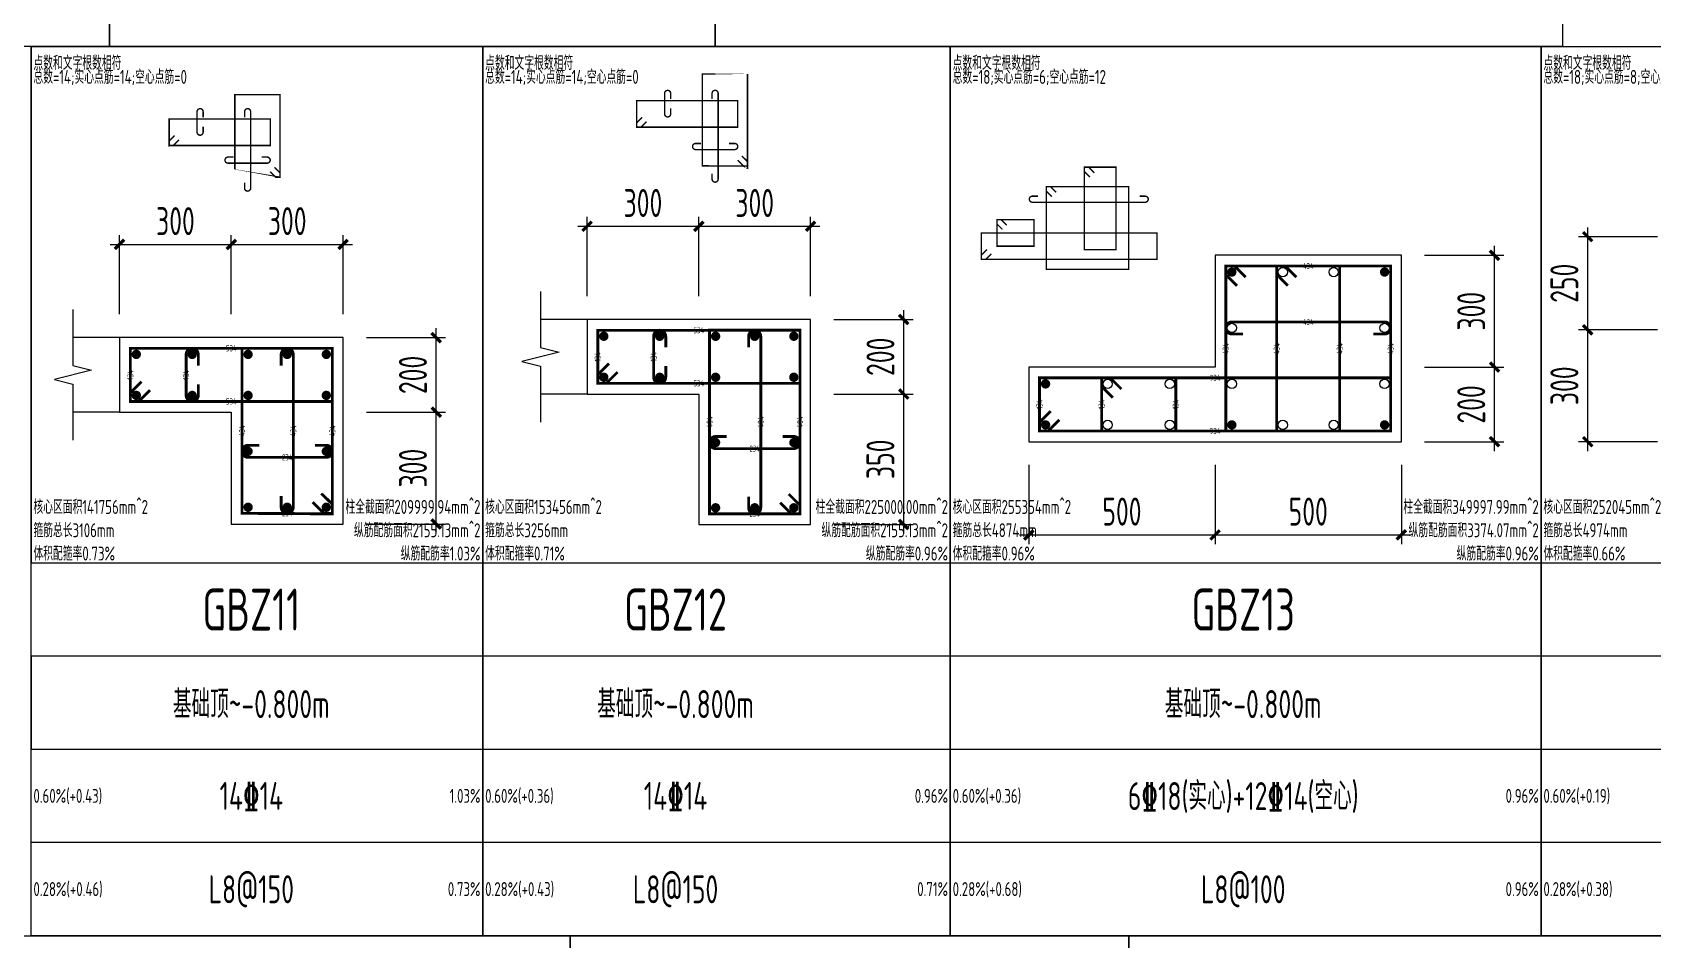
# Model space of a CAD drawing. Extents: x -1712635 to -854203, y -534641 to -21985.
# Drawn here: x -1342115 to -1324721, y -109896 to -100163 of the extents above; entities that cross this region are included whole.
import ezdxf
from ezdxf.enums import TextEntityAlignment as Align

# ---------------------------------------------------------------- set-up
doc = ezdxf.new("R2010")
doc.units = 0
doc.header["$LTSCALE"] = 1000
doc.layers.get('0').update_dxf_attribs({"linetype": 'CONTINUOUS'})
doc.layers.get('Defpoints').update_dxf_attribs({"linetype": 'CONTINUOUS'})
for name, color, linetype in [('COLU_DE_DIM', 3, 'CONTINUOUS'), ('COLU_DE_TH', 7, 'CONTINUOUS'), ('LINK', 6, 'CONTINUOUS'), ('LINK-INDEX', 6, 'CONTINUOUS'), ('REIN', 6, 'CONTINUOUS'), ('TAB', 7, 'CONTINUOUS'), ('TAB_TEXT', 7, 'CONTINUOUS'), ('THIN', 7, 'CONTINUOUS')]:
    doc.layers.add(name, color=color, linetype=linetype)
doc.layers.add('箍筋长度', color=3, linetype='CONTINUOUS', plot=False)
doc.layers.add('配箍校核', color=34, linetype='CONTINUOUS', plot=False)
doc.styles.add('BW_Rein', font='Tssdeng.shx', dxfattribs={"width": 0.7, "bigfont": 'hztxt.shx'})
doc.styles.add('TSSD_DIMENSION', font='Tssdeng.shx', dxfattribs={"width": 0.7, "bigfont": 'tssdchn.shx'})
doc.styles.add('TSSD_REIN', font='tssdeng.shx', dxfattribs={"width": 0.7, "height": 300, "bigfont": 'tssdchn.shx'})
doc.dimstyles.new('TSSD_25_100', dxfattribs={"dimtxt": 300, "dimasz": 100, "dimexe": 100, "dimexo": 250, "dimgap": 100, "dimtad": 1, "dimdec": 0, "dimlfac": 0.25, "dimzin": 0, "dimdsep": 46, "dimtxsty": 'TSSD_DIMENSION', "dimblk": 'ARCHTICK', "dimcen": 0, "dimdle": 100, "dimclrt": 7, "dimadec": 0, "dimazin": 0, "dimtfac": 1, "dimtdec": 0, "dimtix": 1, "dimtmove": 2, "dimatfit": 3, "dimldrblk": 'ARCHTICK', "dimfxl": 0, "dimtolj": 1, "dimtzin": 0, "dimarcsym": 0})

# ---------------------------------------------------------------- blocks, each defined once
blk = doc.blocks.new('_ArchTick')
at = {"color": 0, "const_width": 0.35}
blk.add_lwpolyline([(-0.5, -0.5), (0.5, 0.5)], dxfattribs=at)
blk = doc.blocks.new('*D234')
at = {"layer": 'COLU_DE_DIM', "color": 0, "lineweight": -2}
for p, q in [((-1341279.429754609, -102437.588497887), (-1339879.429754496, -102437.588497887)), ((-1341179.429754609, -103187.588497887), (-1341179.429754609, -102337.588497887)), ((-1339979.429754496, -103187.588497887), (-1339979.429754496, -102337.588497887))]:
    blk.add_line(p, q, dxfattribs=at)
at = {"layer": 'Defpoints', "color": 0}
for p in [(-1339979.429754496, -102437.588497887), (-1341179.429754609, -103437.588497887), (-1339979.429754496, -103437.588497887)]:
    blk.add_point(p, dxfattribs=at)
at = {"layer": 'COLU_DE_DIM', "color": 0, "lineweight": -2, "xscale": 100, "yscale": 100, "zscale": 100, "rotation": 180}
blk.add_blockref('_ArchTick', (-1341179.429754609, -102437.588497887), dxfattribs=at)
at = {"layer": 'COLU_DE_DIM', "color": 0, "lineweight": -2, "xscale": 100, "yscale": 100, "zscale": 100}
blk.add_blockref('_ArchTick', (-1339979.429754496, -102437.588497887), dxfattribs=at)
at = {"layer": 'COLU_DE_DIM', "color": 7, "insert": (-1340579.429754552, -102187.588497887), "char_height": 300, "attachment_point": 5, "style": 'TSSD_DIMENSION'}
blk.add_mtext('\\A1;300', dxfattribs=at)
blk = doc.blocks.new('*D235')
at = {"layer": 'COLU_DE_DIM', "color": 0, "lineweight": -2}
for p, q in [((-1340079.429754496, -102437.588497887), (-1338679.430401647, -102437.588497887)), ((-1339979.429754496, -103187.588497887), (-1339979.429754496, -102337.588497887)), ((-1338779.430401647, -103187.588497887), (-1338779.430401647, -102337.588497887))]:
    blk.add_line(p, q, dxfattribs=at)
at = {"layer": 'Defpoints', "color": 0}
for p in [(-1338779.430401647, -102437.588497887), (-1339979.429754496, -103437.588497887), (-1338779.430401647, -103437.588497887)]:
    blk.add_point(p, dxfattribs=at)
at = {"layer": 'COLU_DE_DIM', "color": 0, "lineweight": -2, "xscale": 100, "yscale": 100, "zscale": 100, "rotation": 180}
blk.add_blockref('_ArchTick', (-1339979.429754496, -102437.588497887), dxfattribs=at)
at = {"layer": 'COLU_DE_DIM', "color": 0, "lineweight": -2, "xscale": 100, "yscale": 100, "zscale": 100}
blk.add_blockref('_ArchTick', (-1338779.430401647, -102437.588497887), dxfattribs=at)
at = {"layer": 'COLU_DE_DIM', "color": 7, "insert": (-1339379.430078071, -102187.588497887), "char_height": 300, "attachment_point": 5, "style": 'TSSD_DIMENSION'}
blk.add_mtext('\\A1;300', dxfattribs=at)
blk = doc.blocks.new('*D236')
at = {"layer": 'COLU_DE_DIM', "color": 0, "lineweight": -2}
for p, q in [((-1337779.430401647, -105537.5887136288), (-1337779.430401647, -104137.5886755892)), ((-1338529.430401647, -104237.5886755892), (-1337679.430401647, -104237.5886755892)), ((-1338529.430401647, -105437.5887136288), (-1337679.430401647, -105437.5887136288))]:
    blk.add_line(p, q, dxfattribs=at)
at = {"layer": 'Defpoints', "color": 0}
for p in [(-1338779.430401647, -104237.5886755892), (-1337779.430401647, -104237.5886755892), (-1338779.430401647, -105437.5887136288)]:
    blk.add_point(p, dxfattribs=at)
at = {"layer": 'COLU_DE_DIM', "color": 0, "lineweight": -2, "xscale": 100, "yscale": 100, "zscale": 100}
for p, rotation in [((-1337779.430401647, -104237.5886755892), 90), ((-1337779.430401647, -105437.5887136288), 270)]:
    blk.add_blockref('_ArchTick', p, dxfattribs=dict(at, rotation=rotation))
at = {"layer": 'COLU_DE_DIM', "color": 7, "insert": (-1338029.430401647, -104837.5886946092), "char_height": 300, "attachment_point": 5, "rotation": 90, "style": 'TSSD_DIMENSION'}
blk.add_mtext('\\A1;300', dxfattribs=at)
blk = doc.blocks.new('*D237')
at = {"layer": 'COLU_DE_DIM', "color": 0, "lineweight": -2}
for p, q in [((-1338529.430401647, -103437.5884979117), (-1337679.430401647, -103437.5884979117)), ((-1337779.430401647, -104337.5886755892), (-1337779.430401647, -103337.5884979117)), ((-1338529.430401647, -104237.5886755892), (-1337679.430401647, -104237.5886755892))]:
    blk.add_line(p, q, dxfattribs=at)
at = {"layer": 'Defpoints', "color": 0}
for p in [(-1338779.430401647, -103437.5884979117), (-1337779.430401647, -103437.5884979117), (-1338779.430401647, -104237.5886755892)]:
    blk.add_point(p, dxfattribs=at)
at = {"layer": 'COLU_DE_DIM', "color": 0, "lineweight": -2, "xscale": 100, "yscale": 100, "zscale": 100}
for p, rotation in [((-1337779.430401647, -103437.5884979117), 90), ((-1337779.430401647, -104237.5886755892), 270)]:
    blk.add_blockref('_ArchTick', p, dxfattribs=dict(at, rotation=rotation))
at = {"layer": 'COLU_DE_DIM', "color": 7, "insert": (-1338029.430401647, -103837.5885867507), "char_height": 300, "attachment_point": 5, "rotation": 90, "style": 'TSSD_DIMENSION'}
blk.add_mtext('\\A1;200', dxfattribs=at)
blk = doc.blocks.new('*D240')
at = {"layer": 'COLU_DE_DIM', "color": 0, "lineweight": -2}
for p, q in [((-1336260.188271602, -102243.0918070116), (-1334860.188271513, -102243.0918070116)), ((-1336160.188271602, -102993.0918070116), (-1336160.188271602, -102143.0918070116)), ((-1334960.188271513, -102993.0918070116), (-1334960.188271513, -102143.0918070116))]:
    blk.add_line(p, q, dxfattribs=at)
at = {"layer": 'Defpoints', "color": 0}
for p in [(-1334960.188271513, -102243.0918070116), (-1336160.188271602, -103243.0918070116), (-1334960.188271513, -103243.0918070116)]:
    blk.add_point(p, dxfattribs=at)
at = {"layer": 'COLU_DE_DIM', "color": 0, "lineweight": -2, "xscale": 100, "yscale": 100, "zscale": 100, "rotation": 180}
blk.add_blockref('_ArchTick', (-1336160.188271602, -102243.0918070116), dxfattribs=at)
at = {"layer": 'COLU_DE_DIM', "color": 0, "lineweight": -2, "xscale": 100, "yscale": 100, "zscale": 100}
blk.add_blockref('_ArchTick', (-1334960.188271513, -102243.0918070116), dxfattribs=at)
at = {"layer": 'COLU_DE_DIM', "color": 7, "insert": (-1335560.188271557, -101993.0918070116), "char_height": 300, "attachment_point": 5, "style": 'TSSD_DIMENSION'}
blk.add_mtext('\\A1;300', dxfattribs=at)
blk = doc.blocks.new('*D241')
at = {"layer": 'COLU_DE_DIM', "color": 0, "lineweight": -2}
for p, q in [((-1335060.188271513, -102243.0918070116), (-1333660.188252494, -102243.0918070116)), ((-1334960.188271513, -102993.0918070116), (-1334960.188271513, -102143.0918070116)), ((-1333760.188252494, -102993.0918070116), (-1333760.188252494, -102143.0918070116))]:
    blk.add_line(p, q, dxfattribs=at)
at = {"layer": 'Defpoints', "color": 0}
for p in [(-1333760.188252494, -102243.0918070116), (-1334960.188271513, -103243.0918070116), (-1333760.188252494, -103243.0918070116)]:
    blk.add_point(p, dxfattribs=at)
at = {"layer": 'COLU_DE_DIM', "color": 0, "lineweight": -2, "xscale": 100, "yscale": 100, "zscale": 100, "rotation": 180}
blk.add_blockref('_ArchTick', (-1334960.188271513, -102243.0918070116), dxfattribs=at)
at = {"layer": 'COLU_DE_DIM', "color": 0, "lineweight": -2, "xscale": 100, "yscale": 100, "zscale": 100}
blk.add_blockref('_ArchTick', (-1333760.188252494, -102243.0918070116), dxfattribs=at)
at = {"layer": 'COLU_DE_DIM', "color": 7, "insert": (-1334360.188262003, -101993.0918070116), "char_height": 300, "attachment_point": 5, "style": 'TSSD_DIMENSION'}
blk.add_mtext('\\A1;300', dxfattribs=at)
blk = doc.blocks.new('*D242')
at = {"layer": 'COLU_DE_DIM', "color": 0, "lineweight": -2}
for p, q in [((-1332760.188252494, -105543.0918051811), (-1332760.188252494, -103943.0918075667)), ((-1333510.188252494, -104043.0918075667), (-1332660.188252494, -104043.0918075667)), ((-1333510.188252494, -105443.0918051811), (-1332660.188252494, -105443.0918051811))]:
    blk.add_line(p, q, dxfattribs=at)
at = {"layer": 'Defpoints', "color": 0}
for p in [(-1333760.188252494, -104043.0918075667), (-1332760.188252494, -104043.0918075667), (-1333760.188252494, -105443.0918051811)]:
    blk.add_point(p, dxfattribs=at)
at = {"layer": 'COLU_DE_DIM', "color": 0, "lineweight": -2, "xscale": 100, "yscale": 100, "zscale": 100}
for p, rotation in [((-1332760.188252494, -104043.0918075667), 90), ((-1332760.188252494, -105443.0918051811), 270)]:
    blk.add_blockref('_ArchTick', p, dxfattribs=dict(at, rotation=rotation))
at = {"layer": 'COLU_DE_DIM', "color": 7, "insert": (-1333010.188252494, -104743.0918063741), "char_height": 300, "attachment_point": 5, "rotation": 90, "style": 'TSSD_DIMENSION'}
blk.add_mtext('\\A1;350', dxfattribs=at)
blk = doc.blocks.new('*D243')
at = {"layer": 'COLU_DE_DIM', "color": 0, "lineweight": -2}
for p, q in [((-1332760.188252494, -104143.0918075667), (-1332760.188252494, -103143.0918071276)), ((-1333510.188252494, -103243.0918071276), (-1332660.188252494, -103243.0918071276)), ((-1333510.188252494, -104043.0918075667), (-1332660.188252494, -104043.0918075667))]:
    blk.add_line(p, q, dxfattribs=at)
at = {"layer": 'Defpoints', "color": 0}
for p in [(-1333760.188252494, -103243.0918071276), (-1332760.188252494, -103243.0918071276), (-1333760.188252494, -104043.0918075667)]:
    blk.add_point(p, dxfattribs=at)
at = {"layer": 'COLU_DE_DIM', "color": 0, "lineweight": -2, "xscale": 100, "yscale": 100, "zscale": 100}
for p, rotation in [((-1332760.188252494, -103243.0918071276), 90), ((-1332760.188252494, -104043.0918075667), 270)]:
    blk.add_blockref('_ArchTick', p, dxfattribs=dict(at, rotation=rotation))
at = {"layer": 'COLU_DE_DIM', "color": 7, "insert": (-1333010.188252494, -103643.0918073474), "char_height": 300, "attachment_point": 5, "rotation": 90, "style": 'TSSD_DIMENSION'}
blk.add_mtext('\\A1;200', dxfattribs=at)
blk = doc.blocks.new('*D246')
at = {"layer": 'COLU_DE_DIM', "color": 0, "lineweight": -2}
for p, q in [((-1325417.752126958, -104654.0966134836), (-1325417.752126958, -103254.0966134836)), ((-1324667.752126958, -103354.0966134836), (-1325517.752126958, -103354.0966134836)), ((-1324667.752126958, -104554.0966134836), (-1325517.752126958, -104554.0966134836))]:
    blk.add_line(p, q, dxfattribs=at)
at = {"layer": 'Defpoints', "color": 0}
for p in [(-1325417.752126958, -103354.0966134836), (-1324417.752126958, -103354.0966134836), (-1324417.752126958, -104554.0966134836)]:
    blk.add_point(p, dxfattribs=at)
at = {"layer": 'COLU_DE_DIM', "color": 0, "lineweight": -2, "xscale": 100, "yscale": 100, "zscale": 100}
for p, rotation in [((-1325417.752126958, -103354.0966134836), 90), ((-1325417.752126958, -104554.0966134836), 270)]:
    blk.add_blockref('_ArchTick', p, dxfattribs=dict(at, rotation=rotation))
at = {"layer": 'COLU_DE_DIM', "color": 7, "insert": (-1325667.752126958, -103954.0966134838), "char_height": 300, "attachment_point": 5, "rotation": 90, "style": 'TSSD_DIMENSION'}
blk.add_mtext('\\A1;300', dxfattribs=at)
blk = doc.blocks.new('*D247')
at = {"layer": 'COLU_DE_DIM', "color": 0, "lineweight": -2}
for p, q in [((-1325417.752126958, -103454.0966134836), (-1325417.752126958, -102254.4281289821)), ((-1324667.752126958, -102354.4281289821), (-1325517.752126958, -102354.4281289821)), ((-1324667.752126958, -103354.0966134836), (-1325517.752126958, -103354.0966134836))]:
    blk.add_line(p, q, dxfattribs=at)
at = {"layer": 'Defpoints', "color": 0}
for p in [(-1325417.752126958, -102354.4281289821), (-1324417.752126958, -102354.4281289821), (-1324417.752126958, -103354.0966134836)]:
    blk.add_point(p, dxfattribs=at)
at = {"layer": 'COLU_DE_DIM', "color": 0, "lineweight": -2, "xscale": 100, "yscale": 100, "zscale": 100}
for p, rotation in [((-1325417.752126958, -102354.4281289821), 90), ((-1325417.752126958, -103354.0966134836), 270)]:
    blk.add_blockref('_ArchTick', p, dxfattribs=dict(at, rotation=rotation))
at = {"layer": 'COLU_DE_DIM', "color": 7, "insert": (-1325667.752126958, -102854.2623712331), "char_height": 300, "attachment_point": 5, "rotation": 90, "style": 'TSSD_DIMENSION'}
blk.add_mtext('\\A1;250', dxfattribs=at)
blk = doc.blocks.new('*D747')
at = {"layer": 'COLU_DE_DIM', "color": 0, "lineweight": -2}
for p, q in [((-1331417.747618515, -104804.0966126408), (-1331417.747618515, -105654.0966126408)), ((-1329417.752126958, -104804.0966126408), (-1329417.752126958, -105654.0966126408)), ((-1331517.747618515, -105554.0966126408), (-1329317.752126958, -105554.0966126408))]:
    blk.add_line(p, q, dxfattribs=at)
at = {"layer": 'Defpoints', "color": 0}
for p in [(-1331417.747618515, -104554.0966126408), (-1329417.752126958, -104554.0966126408), (-1329417.752126958, -105554.0966126408)]:
    blk.add_point(p, dxfattribs=at)
at = {"layer": 'COLU_DE_DIM', "color": 0, "lineweight": -2, "xscale": 100, "yscale": 100, "zscale": 100, "rotation": 180}
blk.add_blockref('_ArchTick', (-1331417.747618515, -105554.0966126408), dxfattribs=at)
at = {"layer": 'COLU_DE_DIM', "color": 0, "lineweight": -2, "xscale": 100, "yscale": 100, "zscale": 100}
blk.add_blockref('_ArchTick', (-1329417.752126958, -105554.0966126408), dxfattribs=at)
at = {"layer": 'COLU_DE_DIM', "color": 7, "insert": (-1330417.749872736, -105304.0966126408), "char_height": 300, "attachment_point": 5, "style": 'TSSD_DIMENSION'}
blk.add_mtext('\\A1;500', dxfattribs=at)
blk = doc.blocks.new('*D748')
at = {"layer": 'COLU_DE_DIM', "color": 0, "lineweight": -2}
for p, q in [((-1329417.752126958, -104804.0966126408), (-1329417.752126958, -105654.0966126408)), ((-1327417.780736569, -104804.0966126408), (-1327417.780736569, -105654.0966126408)), ((-1329517.752126958, -105554.0966126408), (-1327317.780736569, -105554.0966126408))]:
    blk.add_line(p, q, dxfattribs=at)
at = {"layer": 'Defpoints', "color": 0}
for p in [(-1329417.752126958, -104554.0966126408), (-1327417.780736569, -104554.0966126408), (-1327417.780736569, -105554.0966126408)]:
    blk.add_point(p, dxfattribs=at)
at = {"layer": 'COLU_DE_DIM', "color": 0, "lineweight": -2, "xscale": 100, "yscale": 100, "zscale": 100, "rotation": 180}
blk.add_blockref('_ArchTick', (-1329417.752126958, -105554.0966126408), dxfattribs=at)
at = {"layer": 'COLU_DE_DIM', "color": 0, "lineweight": -2, "xscale": 100, "yscale": 100, "zscale": 100}
blk.add_blockref('_ArchTick', (-1327417.780736569, -105554.0966126408), dxfattribs=at)
at = {"layer": 'COLU_DE_DIM', "color": 7, "insert": (-1328417.766431764, -105304.0966126408), "char_height": 300, "attachment_point": 5, "style": 'TSSD_DIMENSION'}
blk.add_mtext('\\A1;500', dxfattribs=at)
blk = doc.blocks.new('*D749')
at = {"layer": 'COLU_DE_DIM', "color": 0, "lineweight": -2}
for p, q in [((-1326417.752126958, -104654.0966126408), (-1326417.752126958, -103654.0966092524)), ((-1327167.752126958, -103754.0966092524), (-1326317.752126958, -103754.0966092524)), ((-1327167.752126958, -104554.0966126408), (-1326317.752126958, -104554.0966126408))]:
    blk.add_line(p, q, dxfattribs=at)
at = {"layer": 'Defpoints', "color": 0}
for p in [(-1327417.752126958, -103754.0966092524), (-1326417.752126958, -103754.0966092524), (-1327417.752126958, -104554.0966126408)]:
    blk.add_point(p, dxfattribs=at)
at = {"layer": 'COLU_DE_DIM', "color": 0, "lineweight": -2, "xscale": 100, "yscale": 100, "zscale": 100}
for p, rotation in [((-1326417.752126958, -103754.0966092524), 90), ((-1326417.752126958, -104554.0966126408), 270)]:
    blk.add_blockref('_ArchTick', p, dxfattribs=dict(at, rotation=rotation))
at = {"layer": 'COLU_DE_DIM', "color": 7, "insert": (-1326667.752126958, -104154.0966109468), "char_height": 300, "attachment_point": 5, "rotation": 90, "style": 'TSSD_DIMENSION'}
blk.add_mtext('\\A1;200', dxfattribs=at)
blk = doc.blocks.new('*D750')
at = {"layer": 'COLU_DE_DIM', "color": 0, "lineweight": -2}
for p, q in [((-1327167.752126958, -102554.0966134407), (-1326317.752126958, -102554.0966134407)), ((-1326417.752126958, -103854.0966092524), (-1326417.752126958, -102454.0966134407)), ((-1327167.752126958, -103754.0966092524), (-1326317.752126958, -103754.0966092524))]:
    blk.add_line(p, q, dxfattribs=at)
at = {"layer": 'Defpoints', "color": 0}
for p in [(-1327417.752126958, -102554.0966134407), (-1326417.752126958, -102554.0966134407), (-1327417.752126958, -103754.0966092524)]:
    blk.add_point(p, dxfattribs=at)
at = {"layer": 'COLU_DE_DIM', "color": 0, "lineweight": -2, "xscale": 100, "yscale": 100, "zscale": 100}
for p, rotation in [((-1326417.752126958, -102554.0966134407), 90), ((-1326417.752126958, -103754.0966092524), 270)]:
    blk.add_blockref('_ArchTick', p, dxfattribs=dict(at, rotation=rotation))
at = {"layer": 'COLU_DE_DIM', "color": 7, "insert": (-1326667.752126958, -103154.0966113467), "char_height": 300, "attachment_point": 5, "rotation": 90, "style": 'TSSD_DIMENSION'}
blk.add_mtext('\\A1;300', dxfattribs=at)

msp = doc.modelspace()

# ---------------------------------------------------------------- linework, layer by layer
at = {"layer": 'COLU_DE_TH', "color": 7}
for points in [[(-1327417.780736569, -102554.0966134407), (-1328217.752126958, -102554.0966134836), (-1329417.752126958, -102554.0966134836), (-1329417.752126112, -103754.0966092524), (-1331417.747618515, -103754.0966092524), (-1331417.747619361, -104554.0966126408), (-1327417.752126958, -104554.0966134836), (-1327417.780736569, -102554.0966134407)], [(-1336160.188271602, -103243.0918071276), (-1336160.188271491, -104043.0918075667), (-1334960.188271513, -104043.0918075793), (-1334960.188271513, -105443.0918051811), (-1333760.188252494, -105443.0918046135), (-1333760.188252494, -103243.0918070116), (-1336160.188271602, -103243.0918071276)], [(-1341179.429754609, -103437.5884979117), (-1341179.429754649, -104237.5886755892), (-1339979.429754496, -104237.5887136288), (-1339979.429754496, -105437.5887136288), (-1338779.430401647, -105437.5884979122), (-1338779.430401647, -103437.5884979122), (-1341179.429754609, -103437.5884979117)]]:
    msp.add_lwpolyline(points, close=True, dxfattribs=at)
at = {"layer": 'LINK', "color": 6, "const_width": 30}
for points in [[(-1329182.752126721, -102881.0204950588), (-1329302.752126733, -102761.0204950712), (-1329302.752126826, -102669.0966134736), (-1327532.779091537, -102669.0966134356), (-1327532.753772026, -104439.0966134573), (-1329302.752124968, -104439.0966130843), (-1329302.752126826, -102669.0966134736), (-1329210.828245146, -102669.0966134652), (-1329090.828245134, -102789.0966134528)], [(-1328636.094996618, -102881.0210804531), (-1328756.094138386, -102761.0202222277), (-1328756.094138482, -102669.0956830073), (-1328079.437079814, -102669.1053631234), (-1328079.411760304, -104439.1053631833), (-1328756.094136624, -104439.0956826489), (-1328756.094138482, -102669.0956830073), (-1328664.169599358, -102669.0969980609), (-1328544.170457589, -102789.0978562863)], [(-1335833.264389994, -103808.0918075902), (-1335953.264390024, -103928.0918075595), (-1336045.188271517, -103928.0918075593), (-1336045.188271596, -103358.0918071208), (-1333875.188252508, -103358.0918070141), (-1333875.188252508, -103928.0918075812), (-1336045.188271517, -103928.0918075593), (-1336045.188271536, -103836.1679260007), (-1335925.188271505, -103716.1679260314)], [(-1333995.188252612, -105116.1679232972), (-1333875.188252483, -105236.167923168), (-1333875.188252488, -105328.091804653), (-1334845.188271515, -105328.0918051118), (-1334845.188271514, -103358.0918070603), (-1333875.188252488, -103358.0918070134), (-1333875.188252488, -105328.091804653), (-1333967.112133818, -105328.091804701), (-1334087.112133948, -105208.0918048302)], [(-1340852.50587268, -104002.5886841747), (-1340972.505874708, -104122.5886821468), (-1341064.429754641, -104122.5886792334), (-1341064.429754613, -103552.588497911), (-1338894.430401662, -103552.5884979101), (-1338894.430401662, -104122.5887480242), (-1341064.429754641, -104122.5886792334), (-1341064.429754624, -104030.6647991238), (-1340944.429752596, -103910.6648011518)], [(-1339014.430412389, -105110.6646560249), (-1338894.430401649, -105230.6646452842), (-1338894.43040165, -105322.5885185712), (-1339864.429754501, -105322.5886929421), (-1339864.4297545, -103552.5884979092), (-1338894.430401651, -103552.5884979095), (-1338894.43040165, -105322.5885185712), (-1338986.354275002, -105322.588535093), (-1339106.354285743, -105202.5885458337)], [(-1331090.823737545, -104319.0966127644), (-1331210.823737623, -104439.0966126862), (-1331302.747619264, -104439.0966126642), (-1331302.74761858, -103869.0966092485), (-1327532.767647666, -103869.0966092451), (-1327532.753772005, -104439.0966134562), (-1331302.747619264, -104439.0966126642), (-1331302.747619193, -104347.172730997), (-1331182.747619114, -104227.1727310752)], [(-1330516.082454578, -104081.0204913128), (-1330636.082454421, -103961.0204911549), (-1330636.082454354, -103869.0966097026), (-1329839.417290219, -103869.0966099728), (-1329839.4172892, -104439.0966138537), (-1330636.082455038, -104439.0966130782), (-1330636.082454354, -103869.0966097026), (-1330544.158572753, -103869.0966097291), (-1330424.158572911, -103989.096609887)]]:
    msp.add_lwpolyline(points, dxfattribs=at)
for points in [[(-1327717.752126968, -103399.09661346), (-1327597.752126968, -103399.09661346, 1), (-1327597.752126968, -103269.09661346), (-1329237.743257953, -103269.09661346, 1), (-1329237.743257953, -103399.09661346), (-1329117.743257953, -103399.09661346)], [(-1335315.188271547, -103543.0918070559), (-1335315.188271547, -103423.0918070559, 1), (-1335445.188271547, -103423.0918070559), (-1335445.188271547, -103863.0918075796, 1), (-1335315.188271547, -103863.0918075796), (-1335315.188271547, -103743.0918075796)], [(-1334425.188261999, -105143.0918050783), (-1334425.188261999, -105263.0918050783, 1), (-1334295.188261999, -105263.0918050783), (-1334295.188261998, -103423.0918070527, 1), (-1334425.188261998, -103423.0918070527), (-1334425.188261998, -103543.0918070527)], [(-1340334.429754566, -103737.5884979112), (-1340334.429754566, -103617.5884979112, 1), (-1340464.429754566, -103617.5884979112), (-1340464.429754566, -104057.588719334, 1), (-1340334.429754566, -104057.588719334), (-1340334.429754566, -103937.588719334)], [(-1339444.430078071, -105137.5886812578), (-1339444.430078071, -105257.5886812578, 1), (-1339314.430078071, -105257.5886812578), (-1339314.43007807, -103617.588497919, 1), (-1339444.43007807, -103617.588497919), (-1339444.43007807, -103737.588497919)], [(-1334660.188271518, -104498.091806329), (-1334780.188271518, -104498.091806329, 1), (-1334780.188271518, -104628.091806329), (-1333940.188252495, -104628.0918063375, 1), (-1333940.188252495, -104498.0918063375), (-1334060.188252495, -104498.0918063375)], [(-1339679.429773521, -104592.5887002959), (-1339799.429773521, -104592.5887002959, 1), (-1339799.429773521, -104722.5887002959), (-1338959.430420664, -104722.5887269246, 1), (-1338959.430420664, -104592.5887269246), (-1339079.430420664, -104592.5887269246)]]:
    msp.add_lwpolyline(points, format="xyb", dxfattribs=at)
at = {"layer": 'LINK-INDEX', "color": 6, "const_width": 15.00000095367432}
for points in [[(-1334497.68825513, -101488.7714371725), (-1334437.688254971, -101548.7714370138), (-1334437.688254974, -101594.7333779403), (-1334922.688264489, -101594.7333781698), (-1334922.688264489, -100609.7333791399), (-1334437.688254973, -100609.7333791164), (-1334437.688254974, -101594.7333779403), (-1334483.650195681, -101594.7333779665), (-1334543.650195839, -101534.7333781251)], [(-1339516.930353371, -101610.0332044077), (-1339456.930347768, -101670.033198805), (-1339456.930347761, -101715.995135812), (-1339941.930024169, -101715.9952229974), (-1339941.930024168, -100830.995125494), (-1339456.930347761, -100830.9951254941), (-1339456.930347761, -101715.995135812), (-1339502.892284437, -101715.9951440576), (-1339562.89229004, -101655.9951496603)], [(-1335521.726325665, -101119.7333793594), (-1335581.72632577, -101179.7333792541), (-1335627.688266767, -101179.733379249), (-1335627.688266806, -100894.7333790276), (-1334542.688257272, -100894.7333789743), (-1334542.688257272, -101179.73337926), (-1335627.688266767, -101179.733379249), (-1335627.688266742, -101133.7714381218), (-1335567.688266636, -101073.771438227)], [(-1340540.96797525, -101315.9952785706), (-1340600.967976251, -101375.99527757), (-1340646.929916361, -101375.9952761015), (-1340646.929916347, -101090.9951854289), (-1339561.930239907, -101090.9951854284), (-1339561.930239907, -101375.9953104969), (-1340646.929916361, -101375.9952761015), (-1340646.929916357, -101330.0333359305), (-1340586.929915356, -101270.0333369311)], [(-1330760.529176634, -101714.6928932229), (-1330820.528747116, -101654.6924637073), (-1330820.528747169, -101608.7301945533), (-1330482.20021782, -101608.7350346114), (-1330482.187558065, -102493.7350346523), (-1330820.52874624, -102493.7301943851), (-1330820.528747169, -101608.7301945533), (-1330774.566477424, -101608.7308520642), (-1330714.566906943, -101668.7312815797)], [(-1331170.522238405, -101924.6926016957), (-1331230.522238352, -101864.6926016428), (-1331230.522238402, -101818.7306608781), (-1330345.535720767, -101818.730660859), (-1330345.523061012, -102703.7306608706), (-1331230.522237473, -102703.7306606842), (-1331230.522238402, -101818.7306608781), (-1331184.560297502, -101818.7306608732), (-1331124.560297555, -101878.7306609261)], [(-1331700.522905367, -102277.192597752), (-1331760.522905104, -102217.192597488), (-1331760.522905097, -102171.2306571046), (-1331362.190323005, -102171.2306572398), (-1331362.190322495, -102456.2306592287), (-1331760.522905439, -102456.2306588409), (-1331760.522905097, -102171.2306571046), (-1331714.56096432, -102171.2306571088), (-1331654.560964584, -102231.2306573727)], [(-1331821.227255727, -102538.730660013), (-1331881.227255786, -102598.7306599537), (-1331927.18919657, -102598.7306599464), (-1331927.189196228, -102313.7306582348), (-1330042.199210788, -102313.7306582331), (-1330042.192272957, -102598.7306603424), (-1331927.18919657, -102598.7306599464), (-1331927.189196551, -102552.768719098), (-1331867.189196492, -102492.7687191573)]]:
    msp.add_lwpolyline(points, dxfattribs=at)
for points in [[(-1335262.688266797, -100877.2333788729), (-1335262.688266797, -100817.2333788729, 1), (-1335327.688266797, -100817.2333788729), (-1335327.688266797, -101037.2333791347, 1), (-1335262.688266797, -101037.2333791347), (-1335262.688266797, -100977.2333791347)], [(-1334817.688262023, -101677.2333778841), (-1334817.688262023, -101737.2333778841, 1), (-1334752.688262023, -101737.2333778841), (-1334752.688262023, -100817.2333788713, 1), (-1334817.688262023, -100817.2333788713), (-1334817.688262023, -100877.2333788713)], [(-1340281.929916357, -101073.4951395854), (-1340281.929916357, -101013.4951395854, 1), (-1340346.929916357, -101013.4951395854), (-1340346.929916357, -101233.4952502969, 1), (-1340281.929916357, -101233.4952502969), (-1340281.929916357, -101173.4952502969)], [(-1339836.93007811, -101773.4952312587), (-1339836.93007811, -101833.4952312587, 1), (-1339771.93007811, -101833.4952312587), (-1339771.930078109, -101013.4951395894, 1), (-1339836.930078109, -101013.4951395894), (-1339836.930078109, -101073.4951395894)], [(-1334935.188266783, -101354.7333785095), (-1334995.188266783, -101354.7333785095, 1), (-1334995.188266783, -101419.7333785095), (-1334575.188257271, -101419.7333785137, 1), (-1334575.188257271, -101354.7333785137), (-1334635.188257271, -101354.7333785137)], [(-1339954.429925834, -101500.9952407778), (-1340014.429925834, -101500.9952407778, 1), (-1340014.429925834, -101565.9952407778), (-1339594.430249406, -101565.9952540921, 1), (-1339594.430249406, -101500.9952540921), (-1339654.430249406, -101500.9952540921)], [(-1331319.622430553, -101920.0122440469), (-1331379.622430553, -101920.0122440469, 1), (-1331379.622430553, -101985.0122440469), (-1330168.03333739, -101985.0122440511, 1), (-1330168.03333739, -101920.0122440511), (-1330228.03333739, -101920.0122440511)]]:
    msp.add_lwpolyline(points, format="xyb", dxfattribs=at)
at = {"layer": 'REIN', "color": 6, "const_width": 50}
for points in [[(-1329262.752126753, -102734.096613474, 1), (-1329212.752126753, -102734.096613474, 1), (-1329262.752126753, -102734.096613474)], [(-1327622.778161733, -102734.0966134388, 1), (-1327572.778161733, -102734.0966134388, 1), (-1327622.778161733, -102734.0966134388)], [(-1336005.188271583, -103423.0918071175, 1), (-1335955.188271583, -103423.0918071175, 1), (-1336005.188271583, -103423.0918071175)], [(-1335405.188271547, -103423.0918070559, 1), (-1335355.188271547, -103423.0918070559, 1), (-1335405.188271547, -103423.0918070559)], [(-1334805.188271511, -103423.0918070563, 1), (-1334755.188271511, -103423.0918070563, 1), (-1334805.188271511, -103423.0918070563)], [(-1334385.188261998, -103423.0918070527, 1), (-1334335.188261998, -103423.0918070527, 1), (-1334385.188261998, -103423.0918070527)], [(-1333965.188252496, -103423.0918070173, 1), (-1333915.188252496, -103423.0918070173, 1), (-1333965.188252496, -103423.0918070173)], [(-1341024.429754632, -103617.5884979114, 1), (-1340974.429754632, -103617.5884979114, 1), (-1341024.429754632, -103617.5884979114)], [(-1340424.429754566, -103617.5884979112, 1), (-1340374.429754566, -103617.5884979112, 1), (-1340424.429754566, -103617.5884979112)], [(-1339824.4297545, -103617.5884979117, 1), (-1339774.4297545, -103617.5884979117, 1), (-1339824.4297545, -103617.5884979117)], [(-1339404.43007807, -103617.588497919, 1), (-1339354.43007807, -103617.588497919, 1), (-1339404.43007807, -103617.588497919)], [(-1338984.430401642, -103617.5884979105, 1), (-1338934.430401642, -103617.5884979105, 1), (-1338984.430401642, -103617.5884979105)], [(-1336005.188271522, -103863.0918075607, 1), (-1335955.188271522, -103863.0918075607, 1), (-1336005.188271522, -103863.0918075607)], [(-1335405.188271547, -103863.0918075796, 1), (-1335355.188271547, -103863.0918075796, 1), (-1335405.188271547, -103863.0918075796)], [(-1334805.188271511, -103863.0918075799, 1), (-1334755.188271511, -103863.0918075799, 1), (-1334805.188271511, -103863.0918075799)], [(-1333965.188252488, -103863.0918075884, 1), (-1333915.188252488, -103863.0918075884, 1), (-1333965.188252488, -103863.0918075884)], [(-1341024.429754654, -104057.5886812924, 1), (-1340974.429754654, -104057.5886812924, 1), (-1341024.429754654, -104057.5886812924)], [(-1340424.429754566, -104057.588719334, 1), (-1340374.429754566, -104057.588719334, 1), (-1340424.429754566, -104057.588719334)], [(-1339824.4297545, -104057.5887193345, 1), (-1339774.4297545, -104057.5887193345, 1), (-1339824.4297545, -104057.5887193345)], [(-1338984.430401644, -104057.5887459631, 1), (-1338934.430401644, -104057.5887459631, 1), (-1338984.430401644, -104057.5887459631)], [(-1331262.747618634, -103934.0966092492, 1), (-1331212.747618634, -103934.0966092492, 1), (-1331262.747618634, -103934.0966092492)], [(-1331262.747619226, -104374.0966126757, 1), (-1331212.747619226, -104374.0966126757, 1), (-1331262.747619226, -104374.0966126757)], [(-1329262.75212503, -104374.0966130947, 1), (-1329212.75212503, -104374.0966130947, 1), (-1329262.75212503, -104374.0966130947)], [(-1327622.754701848, -104374.0966134432, 1), (-1327572.754701848, -104374.0966134432, 1), (-1327622.754701848, -104374.0966134432)], [(-1334805.188271518, -104563.091806329, 1), (-1334755.188271518, -104563.091806329, 1), (-1334805.188271518, -104563.091806329)], [(-1333965.188252495, -104563.0918063375, 1), (-1333915.188252495, -104563.0918063375, 1), (-1333965.188252495, -104563.0918063375)], [(-1339824.429773521, -104657.5887002959, 1), (-1339774.429773521, -104657.5887002959, 1), (-1339824.429773521, -104657.5887002959)], [(-1338984.430420664, -104657.5887269246, 1), (-1338934.430420664, -104657.5887269246, 1), (-1338984.430420664, -104657.5887269246)], [(-1339824.429754498, -105257.5886812574, 1), (-1339774.429754498, -105257.5886812574, 1), (-1339824.429754498, -105257.5886812574)], [(-1339404.430078071, -105257.5886812578, 1), (-1339354.430078071, -105257.5886812578, 1), (-1339404.430078071, -105257.5886812578)], [(-1338984.430401644, -105257.5885302558, 1), (-1338934.430401644, -105257.5885302558, 1), (-1338984.430401644, -105257.5885302558)], [(-1334805.188271511, -105263.0918050781, 1), (-1334755.188271511, -105263.0918050781, 1), (-1334805.188271511, -105263.0918050781)], [(-1334385.188261999, -105263.0918050783, 1), (-1334335.188261999, -105263.0918050783, 1), (-1334385.188261999, -105263.0918050783)], [(-1333965.188252486, -105263.0918046808, 1), (-1333915.188252486, -105263.0918046808, 1), (-1333965.188252486, -105263.0918046808)]]:
    msp.add_lwpolyline(points, format="xyb", close=True, dxfattribs=at)
at = {"layer": 'REIN', "color": 6}
for centre in [(-1328691.094138413, -102734.0966129002), (-1328144.436150017, -102734.1044332764), (-1329237.743257953, -103334.09661346), (-1327597.752126968, -103334.09661346), (-1330571.082454393, -103934.0966097192), (-1329904.417290153, -103934.0966099453), (-1329237.743257952, -103934.0966092456), (-1327597.752126967, -103934.0966092456), (-1330571.082454985, -104374.0966131457), (-1329904.417289271, -104374.0966137946), (-1328691.094136692, -104374.0966125238), (-1328144.412690132, -104374.1044332809)]:
    msp.add_circle(centre, 50, dxfattribs=at)
at = {"layer": 'TAB'}
for points in [[(-1347185.153371036, -90776.70897080761), (-1341285.981460781, -90776.70897080761), (-1341285.981460781, -100315.4027921456), (-1347185.153371036, -100315.4027921456), (-1347185.153371036, -90776.70897080761), (-1347185.153371036, -96315.40279214561), (-1341285.981460781, -96315.40279214561), (-1341285.981460781, -97315.40279214561), (-1347185.153371036, -97315.40279214561), (-1347185.153371036, -98315.40279214561), (-1341285.981460781, -98315.40279214561), (-1341285.981460781, -99315.40279214561), (-1347185.153371036, -99315.40279214561)], [(-1334785.836811541, -90776.70897080761), (-1325688.934272619, -90776.70897080761), (-1325688.934272619, -100315.4027921456), (-1334785.836811541, -100315.4027921456), (-1334785.836811541, -90776.70897080761), (-1334785.836811541, -96315.40279214561), (-1325688.934272619, -96315.40279214561), (-1325688.934272619, -97315.40279214561), (-1334785.836811541, -97315.40279214561), (-1334785.836811541, -98315.40279214561), (-1325688.934272619, -98315.40279214561), (-1325688.934272619, -99315.40279214561), (-1334785.836811541, -99315.40279214561)], [(-1336343.088006513, -109854.0966134835), (-1330343.186694874, -109854.0966134835), (-1330343.186694874, -119392.7904348215), (-1336343.088006513, -119392.7904348215), (-1336343.088006513, -109854.0966134835), (-1336343.088006513, -115392.7904348215), (-1330343.186694874, -115392.7904348215), (-1330343.186694874, -116392.7904348215), (-1336343.088006513, -116392.7904348215), (-1336343.088006513, -117392.7904348215), (-1330343.186694874, -117392.7904348215), (-1330343.186694874, -118392.7904348215), (-1336343.088006513, -118392.7904348215)]]:
    msp.add_lwpolyline(points, dxfattribs=at)
at = {"layer": 'TAB', "color": 7}
for points in [[(-1341285.981460781, -90776.70897080761), (-1334785.836811541, -90776.70897080761), (-1334785.836811541, -100315.4027921456), (-1341285.981460781, -100315.4027921456), (-1341285.981460781, -90776.70897080761), (-1341285.981460781, -96315.40279214561), (-1334785.836811541, -96315.40279214561), (-1334785.836811541, -97315.40279214561), (-1341285.981460781, -97315.40279214561), (-1341285.981460781, -98315.40279214561), (-1334785.836811541, -98315.40279214561), (-1334785.836811541, -99315.40279214561), (-1341285.981460781, -99315.40279214561)], [(-1342129.013329938, -100315.4027921456), (-1337279.430401647, -100315.4027921456), (-1337279.430401647, -109854.0966134836), (-1342129.013329938, -109854.0966134836), (-1342129.013329938, -100315.4027921456), (-1342129.013329938, -105854.0966134836), (-1337279.430401647, -105854.0966134836), (-1337279.430401647, -106854.0966134836), (-1342129.013329938, -106854.0966134836), (-1342129.013329938, -107854.0966134836), (-1337279.430401647, -107854.0966134836), (-1337279.430401647, -108854.0966134836), (-1342129.013329938, -108854.0966134836)], [(-1337279.430401647, -100315.4027921456), (-1332260.188252494, -100315.4027921456), (-1332260.188252494, -109854.0966134836), (-1337279.430401647, -109854.0966134836), (-1337279.430401647, -100315.4027921456), (-1337279.430401647, -105854.0966134836), (-1332260.188252494, -105854.0966134836), (-1332260.188252494, -106854.0966134836), (-1337279.430401647, -106854.0966134836), (-1337279.430401647, -107854.0966134836), (-1332260.188252494, -107854.0966134836), (-1332260.188252494, -108854.0966134836), (-1337279.430401647, -108854.0966134836)], [(-1332260.188252494, -100315.4027921456), (-1325917.752126958, -100315.4027921456), (-1325917.752126958, -109854.0966134836), (-1332260.188252494, -109854.0966134836), (-1332260.188252494, -100315.4027921456), (-1332260.188252494, -105854.0966134836), (-1325917.752126958, -105854.0966134836), (-1325917.752126958, -106854.0966134836), (-1332260.188252494, -106854.0966134836), (-1332260.188252494, -107854.0966134836), (-1325917.752126958, -107854.0966134836), (-1325917.752126958, -108854.0966134836), (-1332260.188252494, -108854.0966134836)], [(-1325917.752126958, -100315.4027921456), (-1319417.752123659, -100315.4027921456), (-1319417.752123659, -109854.0966134836), (-1325917.752126958, -109854.0966134836), (-1325917.752126958, -100315.4027921456), (-1325917.752126958, -105854.0966134836), (-1319417.752123659, -105854.0966134836), (-1319417.752123659, -106854.0966134836), (-1325917.752126958, -106854.0966134836), (-1325917.752126958, -107854.0966134836), (-1319417.752123659, -107854.0966134836), (-1319417.752123659, -108854.0966134836), (-1325917.752126958, -108854.0966134836)], [(-1342243.088006562, -109854.0966134835), (-1336343.088006513, -109854.0966134835), (-1336343.088006513, -119392.7904348215), (-1342243.088006562, -119392.7904348215), (-1342243.088006562, -109854.0966134835), (-1342243.088006562, -115392.7904348215), (-1336343.088006513, -115392.7904348215), (-1336343.088006513, -116392.7904348215), (-1342243.088006562, -116392.7904348215), (-1342243.088006562, -117392.7904348215), (-1336343.088006513, -117392.7904348215), (-1336343.088006513, -118392.7904348215), (-1342243.088006562, -118392.7904348215)], [(-1330343.186694874, -109854.0966134835), (-1324020.823698823, -109854.0966134835), (-1324020.823698823, -119392.7904348215), (-1330343.186694874, -119392.7904348215), (-1330343.186694874, -109854.0966134835), (-1330343.186694874, -115392.7904348215), (-1324020.823698823, -115392.7904348215), (-1324020.823698823, -116392.7904348215), (-1330343.186694874, -116392.7904348215), (-1330343.186694874, -117392.7904348215), (-1324020.823698823, -117392.7904348215), (-1324020.823698823, -118392.7904348215), (-1330343.186694874, -118392.7904348215)]]:
    msp.add_lwpolyline(points, dxfattribs=at)
at = {"layer": 'THIN', "color": 7}
for p, q in [((-1336160.188271602, -103243.0918071276), (-1336660.188271602, -103243.0918071966)), ((-1341179.429754609, -103437.5884979117), (-1341679.429754609, -103437.588497887)), ((-1336160.188271491, -104043.0918075667), (-1336660.188271491, -104043.0918076357)), ((-1341179.429754649, -104237.5886755892), (-1341679.429754649, -104237.5886755645))]:
    msp.add_line(p, q, dxfattribs=at)
for points in [[(-1336660.188271643, -102943.0918071966), (-1336660.18827156, -103543.0918074161), (-1336460.188271553, -103593.0918073887), (-1336860.18827154, -103693.0918074436), (-1336660.188271533, -103743.0918074161), (-1336660.18827145, -104343.0918076357)], [(-1341679.429754594, -103137.588497887), (-1341679.429754624, -103737.5885867257), (-1341479.429754626, -103787.5885867355), (-1341879.429754632, -103887.5885867159), (-1341679.429754634, -103937.5885867257), (-1341679.429754664, -104537.5886755645)]]:
    msp.add_lwpolyline(points, dxfattribs=at)

# ---------------------------------------------------------------- texts
at = {"layer": 'TAB_TEXT', "color": 7, "style": 'TSSD_REIN', "width": 0.7}
for s, height, p in [('GBZ11', 450, (-1339764.95178479, -106354.0966134836)), ('GBZ12', 450, (-1335210.188262048, -106354.0966134836)), ('GBZ13', 450, (-1329115.778840441, -106354.0966134836)), ('基础顶~-0.800m', 300, (-1339764.95178479, -107354.0966134836)), ('基础顶~-0.800m', 300, (-1335210.188262048, -107354.0966134836)), ('基础顶~-0.800m', 300, (-1329115.778840441, -107354.0966134836)), ('L8@150', 300, (-1339764.95178479, -109354.0966134836)), ('L8@150', 300, (-1335210.188262048, -109354.0966134836)), ('L8@100', 300, (-1329115.778840441, -109354.0966134836))]:
    msp.add_text(s, height=height, dxfattribs=at).set_placement(p, align=Align.MIDDLE)
at = {"layer": 'TAB_TEXT', "color": 1, "style": 'TSSD_REIN', "width": 0.7}
for s, p in [('6%%13218(实心)+12%%13214(空心)', (-1329115.778840441, -108354.0966134836)), ('14%%13214', (-1339764.95178479, -108354.0966134836)), ('14%%13214', (-1335210.188262048, -108354.0966134836))]:
    msp.add_text(s, height=300, dxfattribs=at).set_placement(p, align=Align.MIDDLE)
at = {"layer": '箍筋长度', "style": 'BW_Rein', "width": 0.7}
for s, rotation, p in [('434', 1.229810470549246e-09, (-1328417.765609197, -102669.0966134546)), ('434', 359.9999999999991, (-1328417.761317544, -103269.09661346)), ('534', 2.834093467793029e-09, (-1334960.18826204, -103358.0918070671)), ('134', 90.00000000787072, (-1336045.188271557, -103643.091807345)), ('134', 89.99999999996663, (-1335445.188271547, -103643.0918073336)), ('434', 90.00000006013768, (-1329302.752125897, -103554.096613285)), ('434', 90.00000006013768, (-1328756.094137553, -103554.0966133426)), ('434', 90.00081960512466, (-1328079.424420184, -103554.0966134102)), ('434', 90.00081960511793, (-1327532.766431781, -103554.0966134531)), ('134', 89.99999999719856, (-1341064.429754627, -103837.5885885732)), ('134', 89.99999999996663, (-1340464.429754566, -103837.5885980832)), ('534', 359.9999999994226, (-1334960.188262, -103928.0918075703)), ('534', 359.999998183678, (-1339979.430078145, -104122.5887136288)), ('134', 89.9999999312979, (-1331302.747618922, -104154.0966109587)), ('134', 89.9999999312979, (-1330636.082454696, -104154.0966110289)), ('134', 90.00000010235277, (-1329839.417289709, -104154.0966111129)), ('484', 89.99999999997574, (-1334845.188271515, -104343.0918060954)), ('484', 89.99999999997574, (-1334295.188261998, -104343.091805952)), ('484', 90, (-1333875.188252488, -104343.0918058425)), ('434', 89.99999999995998, (-1339864.429754501, -104437.588595434)), ('434', 89.99999999997331, (-1339314.430078071, -104437.588545999)), ('434', 90.00000000001334, (-1338894.43040165, -104437.5885082486)), ('934', 359.9999999879621, (-1329417.750695625, -104439.0966130602)), ('234', 359.9999981836789, (-1339379.430078071, -104722.5887136103)), ('234', 359.9999999994247, (-1334360.188262003, -104628.0918063333)), ('234', 1.029971737251042e-05, (-1339379.430078071, -105322.5886057567)), ('234', 2.710007987343597e-08, (-1334360.188262003, -105328.0918048824))]:
    msp.add_text(s, height=65, rotation=rotation, dxfattribs=at).set_placement(p, align=Align.MIDDLE_CENTER)
for s, p in [('534', (-1339979.430078131, -103552.5884979103)), ('934', (-1329417.754772193, -103869.0966092468))]:
    msp.add_text(s, height=65, dxfattribs=at).set_placement(p, align=Align.MIDDLE_CENTER)
at = {"layer": '配箍校核', "style": 'BW_Rein', "width": 0.7}
for s, p in [('点数和文字根数相符', (-1342104.013329938, -100565.4027921456)), ('点数和文字根数相符', (-1337254.430401647, -100565.4027921456)), ('点数和文字根数相符', (-1332235.188252494, -100565.4027921456)), ('点数和文字根数相符', (-1325892.752126958, -100565.4027921456)), ('总数=14;实心点筋=14;空心点筋=0', (-1342104.013329938, -100715.4027921456)), ('总数=14;实心点筋=14;空心点筋=0', (-1337254.430401647, -100715.4027921456)), ('总数=18;实心点筋=6;空心点筋=12', (-1332235.188252494, -100715.4027921456)), ('总数=18;实心点筋=8;空心点筋=10', (-1325892.752126958, -100715.4027921456)), ('核心区面积141756mm^ 2', (-1342104.013329938, -105329.0966134836)), ('核心区面积153456mm^ 2', (-1337254.430401647, -105329.0966134836)), ('核心区面积255354mm^ 2', (-1332235.188252494, -105329.0966134836)), ('核心区面积252045mm^ 2', (-1325892.752126958, -105329.0966134836)), ('箍筋总长3106mm', (-1342104.013329938, -105579.0966134836)), ('箍筋总长3256mm', (-1337254.430401647, -105579.0966134836)), ('箍筋总长4874mm', (-1332235.188252494, -105579.0966134836)), ('箍筋总长4974mm', (-1325892.752126958, -105579.0966134836)), ('体积配箍率0.73%', (-1342104.013329938, -105829.0966134836)), ('体积配箍率0.71%', (-1337254.430401647, -105829.0966134836)), ('体积配箍率0.96%', (-1332235.188252494, -105829.0966134836)), ('体积配箍率0.66%', (-1325892.752126958, -105829.0966134836))]:
    msp.add_text(s, height=150, dxfattribs=at).set_placement(p)
for s, p in [('柱全截面积209999.94mm^ 2', (-1337304.430401647, -105329.0966134836)), ('柱全截面积225000.00mm^ 2', (-1332285.188252494, -105329.0966134836)), ('柱全截面积349997.99mm^ 2', (-1325942.752126958, -105329.0966134836)), ('纵筋配筋面积2155.13mm^ 2', (-1337304.430401647, -105579.0966134836)), ('纵筋配筋面积2155.13mm^ 2', (-1332285.188252494, -105579.0966134836)), ('纵筋配筋面积3374.07mm^ 2', (-1325942.752126958, -105579.0966134836)), ('纵筋配筋率1.03%', (-1337304.430401647, -105829.0966134836)), ('纵筋配筋率0.96%', (-1332285.188252494, -105829.0966134836)), ('纵筋配筋率0.96%', (-1325942.752126958, -105829.0966134836))]:
    msp.add_text(s, height=150, dxfattribs=at).set_placement(p, align=Align.RIGHT)
for s, p in [('0.60%(+0.43)', (-1342104.013329938, -108354.0966134836)), ('0.60%(+0.36)', (-1337254.430401647, -108354.0966134836)), ('0.60%(+0.36)', (-1332235.188252494, -108354.0966134836)), ('0.60%(+0.19)', (-1325892.752126958, -108354.0966134836)), ('0.28%(+0.46)', (-1342104.013329938, -109354.0966134836)), ('0.28%(+0.43)', (-1337254.430401647, -109354.0966134836)), ('0.28%(+0.68)', (-1332235.188252494, -109354.0966134836)), ('0.28%(+0.38)', (-1325892.752126958, -109354.0966134836))]:
    msp.add_text(s, height=150, dxfattribs=at).set_placement(p, align=Align.MIDDLE_LEFT)
for s, p in [('1.03%', (-1337304.430401647, -108354.0966134836)), ('0.96%', (-1332285.188252494, -108354.0966134836)), ('0.96%', (-1325942.752126958, -108354.0966134836)), ('0.73%', (-1337304.430401647, -109354.0966134836)), ('0.71%', (-1332285.188252494, -109354.0966134836)), ('0.96%', (-1325942.752126958, -109354.0966134836))]:
    msp.add_text(s, height=150, dxfattribs=at).set_placement(p, align=Align.MIDDLE_RIGHT)

# ---------------------------------------------------------------- dimensions: what is measured, and where the dimension line sits
at = {"layer": 'COLU_DE_DIM'}
for base, p1, p2, picture, middle in [((-1334960.188271513, -102243.0918070116), (-1336160.188271602, -103243.0918070116), (-1334960.188271513, -103243.0918070116), '*D240', (-1335560.188271557, -101993.0918070116)), ((-1333760.188252494, -102243.0918070116), (-1334960.188271513, -103243.0918070116), (-1333760.188252494, -103243.0918070116), '*D241', (-1334360.188262003, -101993.0918070116)), ((-1339979.429754496, -102437.588497887), (-1341179.429754609, -103437.588497887), (-1339979.429754496, -103437.588497887), '*D234', (-1340579.429754552, -102187.588497887)), ((-1338779.430401647, -102437.588497887), (-1339979.429754496, -103437.588497887), (-1338779.430401647, -103437.588497887), '*D235', (-1339379.430078071, -102187.588497887)), ((-1329417.752126958, -105554.0966126408), (-1331417.747618515, -104554.0966126408), (-1329417.752126958, -104554.0966126408), '*D747', (-1330417.749872736, -105304.0966126408)), ((-1327417.780736569, -105554.0966126408), (-1329417.752126958, -104554.0966126408), (-1327417.780736569, -104554.0966126408), '*D748', (-1328417.766431764, -105304.0966126408))]:
    dim = msp.add_linear_dim(base=base, p1=p1, p2=p2, dimstyle='TSSD_25_100', dxfattribs=at)
    dim.commit()
    dim.dimension.update_dxf_attribs({"geometry": picture, "text_midpoint": middle})
for base, p1, p2, picture, middle in [((-1325417.752126958, -102354.4281289821), (-1324417.752126958, -103354.0966134836), (-1324417.752126958, -102354.4281289821), '*D247', (-1325667.752126958, -102854.2623712331)), ((-1326417.752126958, -102554.0966134407), (-1327417.752126958, -103754.0966092524), (-1327417.752126958, -102554.0966134407), '*D750', (-1326667.752126958, -103154.0966113467)), ((-1332760.188252494, -103243.0918071276), (-1333760.188252494, -104043.0918075667), (-1333760.188252494, -103243.0918071276), '*D243', (-1333010.188252494, -103643.0918073474)), ((-1325417.752126958, -103354.0966134836), (-1324417.752126958, -104554.0966134836), (-1324417.752126958, -103354.0966134836), '*D246', (-1325667.752126958, -103954.0966134838)), ((-1337779.430401647, -103437.5884979117), (-1338779.430401647, -104237.5886755892), (-1338779.430401647, -103437.5884979117), '*D237', (-1338029.430401647, -103837.5885867507)), ((-1326417.752126958, -103754.0966092524), (-1327417.752126958, -104554.0966126408), (-1327417.752126958, -103754.0966092524), '*D749', (-1326667.752126958, -104154.0966109468)), ((-1332760.188252494, -104043.0918075667), (-1333760.188252494, -105443.0918051811), (-1333760.188252494, -104043.0918075667), '*D242', (-1333010.188252494, -104743.0918063741)), ((-1337779.430401647, -104237.5886755892), (-1338779.430401647, -105437.5887136288), (-1338779.430401647, -104237.5886755892), '*D236', (-1338029.430401647, -104837.5886946092))]:
    dim = msp.add_linear_dim(base=base, p1=p1, p2=p2, angle=89.9999998932783, dimstyle='TSSD_25_100', dxfattribs=at)
    dim.commit()
    dim.dimension.update_dxf_attribs({"geometry": picture, "text_midpoint": middle})

doc.saveas('drawing.dxf')
